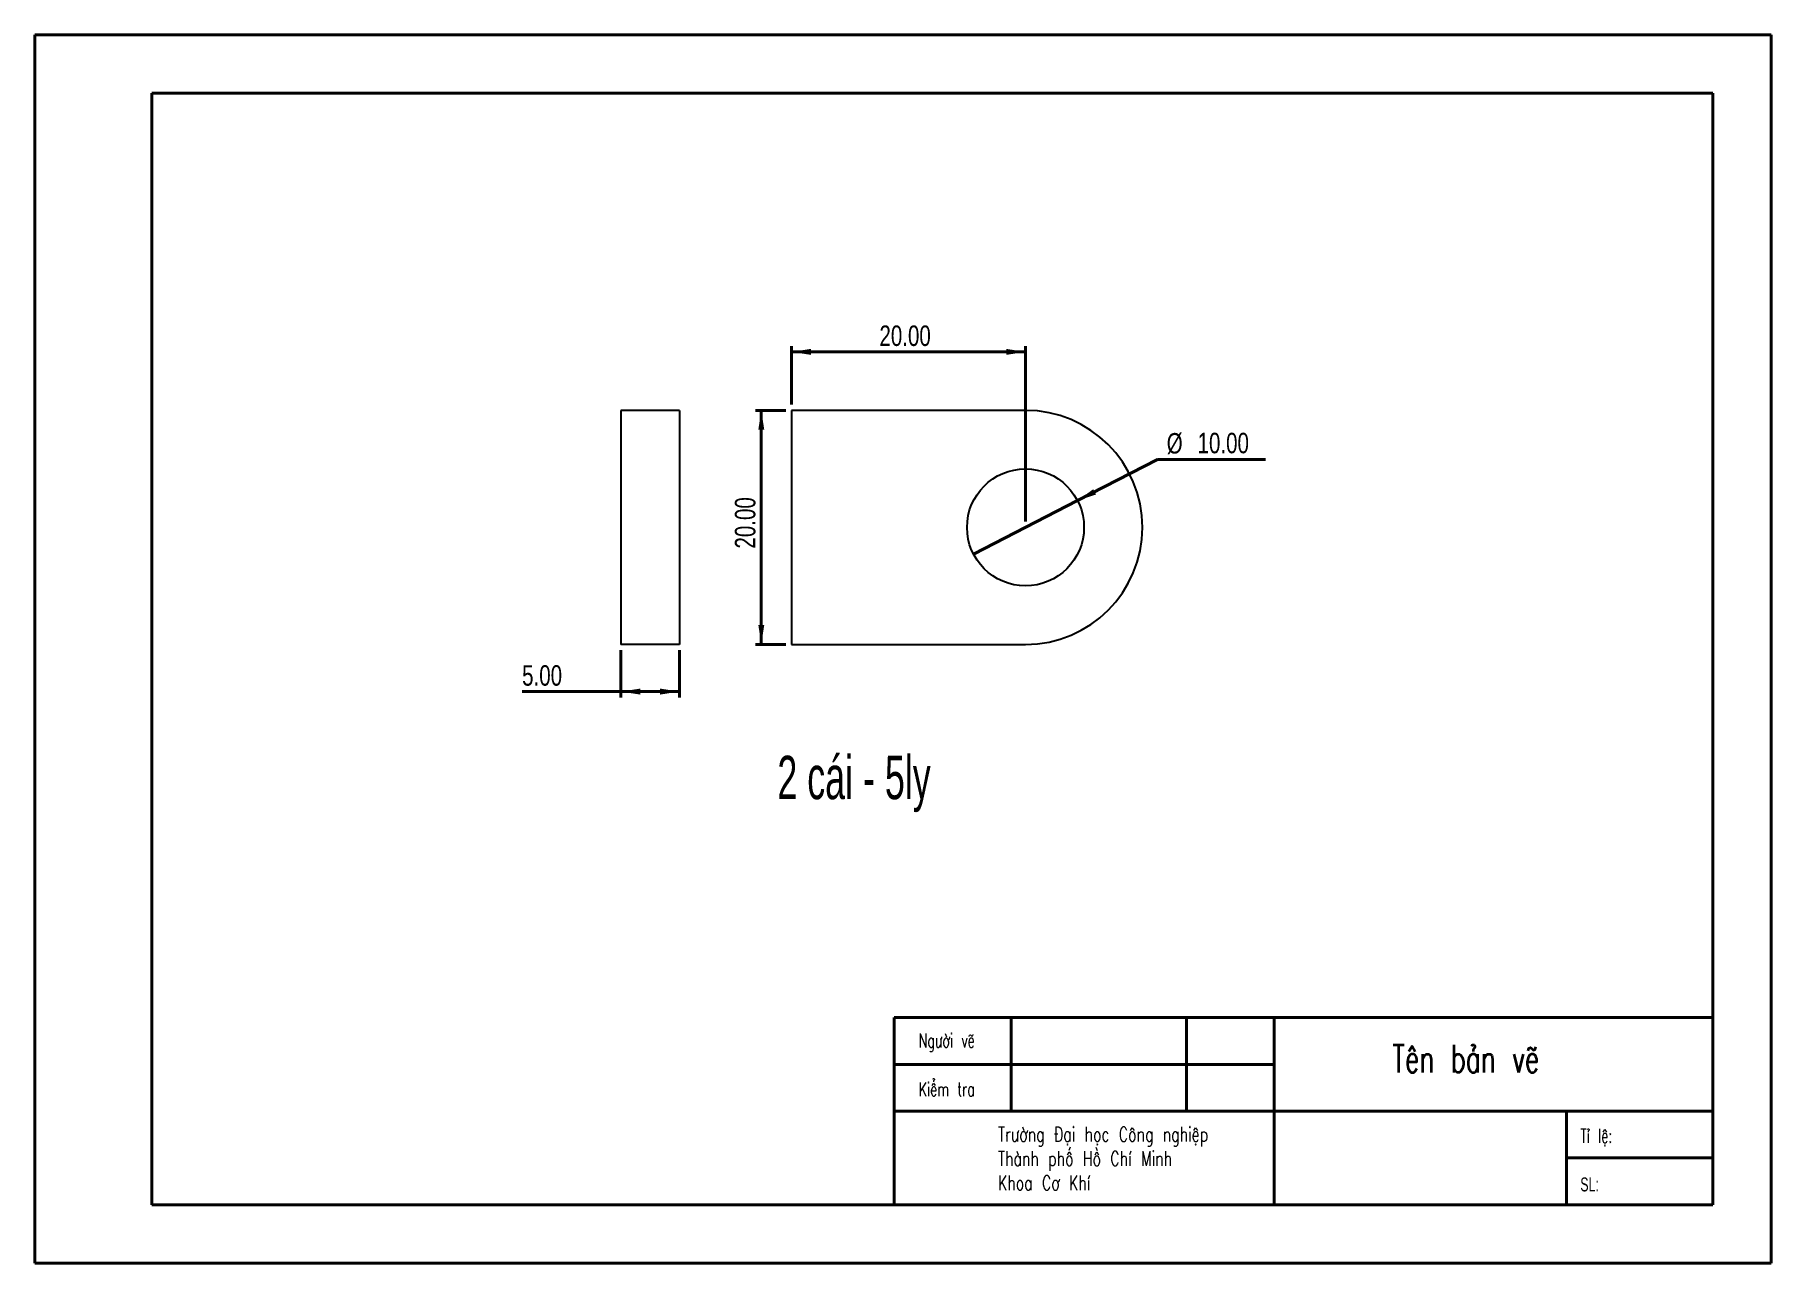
# Model space of a CAD drawing. Header units: millimetres. Extents: x 0 to 297, y 0 to 210.
import ezdxf

# ---------------------------------------------------------------- set-up
doc = ezdxf.new("R2010")
doc.units = ezdxf.units.MM
doc.layers.add('SLD-0', color=179, linetype='Continuous', lineweight=50)
doc.styles.add('SLDTEXTSTYLE0', font='TXT', dxfattribs={"width": 0.618545})
doc.styles.add('SLDTEXTSTYLE1', font='TXT', dxfattribs={"width": 0.663, "bigfont": 'bigfont'})
doc.styles.add('SLDTEXTSTYLE2', font='TXT', dxfattribs={"width": 0.710611, "bigfont": 'bigfont'})
doc.styles.add('SLDTEXTSTYLE3', font='TXT', dxfattribs={"width": 0.663})
doc.styles.add('SLDTEXTSTYLE4', font='TXT', dxfattribs={"width": 0.75})
doc.dimstyles.new('SLDDIMSTYLE0', dxfattribs={"dimtxt": 3.5, "dimasz": 3.302, "dimexe": 0, "dimexo": 0.0625, "dimgap": 0.875, "dimtad": 0, "dimtih": 1, "dimtoh": 1, "dimlfac": 0.5, "dimrnd": 1e-09, "dimzin": 4, "dimdsep": 46, "dimtxsty": 'SLDTEXTSTYLE4', "dimblk1": 'NONE', "dimsah": 1, "dimcen": 0, "dimadec": 0, "dimazin": 1, "dimtfac": 1, "dimtmove": 0, "dimatfit": 3, "dimldrblk": 'NONE', "dimfxl": 0, "dimfrac": 2, "dimtolj": 1, "dimtzin": 12, "dimarcsym": 0})
doc.dimstyles.new('SLDDIMSTYLE1', dxfattribs={"dimtxt": 3.5, "dimasz": 3.302, "dimexe": 0, "dimexo": 0.0625, "dimgap": 0.875, "dimtad": 1, "dimlfac": 0.5, "dimrnd": 1e-09, "dimzin": 4, "dimdsep": 46, "dimtxsty": 'SLDTEXTSTYLE4', "dimsah": 1, "dimcen": 0.09, "dimadec": 0, "dimazin": 1, "dimtfac": 1, "dimtofl": 0, "dimtmove": 0, "dimatfit": 3, "dimfxl": 0, "dimfrac": 2, "dimtolj": 1, "dimtzin": 12, "dimarcsym": 0})

# ---------------------------------------------------------------- blocks, each defined once
blk = doc.blocks.new('_D')
at = {"layer": 'SLD-0'}
for p, q in [((178.34, 130.36), (192.02, 137.4)), ((192.02, 137.4), (210.52, 137.4)), ((160.56, 121.21), (178.34, 130.36))]:
    blk.add_line(p, q, dxfattribs=at)
blk.add_solid([(178.34, 130.36), (181.51, 131.42), (181.05, 132.32)], dxfattribs=at)
at = {"layer": 'SLD-0', "char_height": 3.5, "attachment_point": 1, "style": 'SLDTEXTSTYLE4'}
for s, insert in [('%%c', (193.6, 141.91)), ('10.00', (198.88, 141.96))]:
    blk.add_mtext(s, dxfattribs=dict(at, insert=insert))
blk = doc.blocks.new('_None')
blk = doc.blocks.new('_D_1')
at = {"layer": 'SLD-0'}
for p, q in [((128.45, 145.79), (123.26, 145.79)), ((124.26, 145.79), (124.26, 105.79)), ((128.45, 105.79), (123.26, 105.79))]:
    blk.add_line(p, q, dxfattribs=at)
for points in [[(124.26, 145.79), (123.76, 142.49), (124.77, 142.49)], [(124.26, 105.79), (124.77, 109.09), (123.76, 109.09)]]:
    blk.add_solid(points, dxfattribs=at)
at = {"layer": 'SLD-0', "insert": (119.75, 122.17), "char_height": 3.5, "attachment_point": 1, "rotation": 90, "style": 'SLDTEXTSTYLE4'}
blk.add_mtext('20.00', dxfattribs=at)
blk = doc.blocks.new('_D_2')
at = {"layer": 'SLD-0'}
for p, q in [((129.45, 146.79), (129.45, 156.79)), ((129.45, 155.79), (169.45, 155.79)), ((169.45, 126.79), (169.45, 156.79))]:
    blk.add_line(p, q, dxfattribs=at)
for points in [[(129.45, 155.79), (132.75, 155.28), (132.75, 156.3)], [(169.45, 155.79), (166.15, 156.3), (166.15, 155.28)]]:
    blk.add_solid(points, dxfattribs=at)
at = {"layer": 'SLD-0', "insert": (144.47, 160.3), "char_height": 3.5, "attachment_point": 1, "style": 'SLDTEXTSTYLE4'}
blk.add_mtext('20.00', dxfattribs=at)
blk = doc.blocks.new('_D_3')
at = {"layer": 'SLD-0'}
for p, q in [((100.25, 104.79), (100.25, 96.72)), ((110.25, 104.79), (110.25, 96.72)), ((100.25, 97.72), (83.36, 97.72)), ((110.25, 97.72), (100.25, 97.72))]:
    blk.add_line(p, q, dxfattribs=at)
for points in [[(100.25, 97.72), (103.55, 97.21), (103.55, 98.23)], [(110.25, 97.72), (106.95, 98.23), (106.95, 97.21)]]:
    blk.add_solid(points, dxfattribs=at)
at = {"layer": 'SLD-0', "insert": (83.36, 102.23), "char_height": 3.5, "attachment_point": 1, "style": 'SLDTEXTSTYLE4'}
blk.add_mtext('5.00', dxfattribs=at)

msp = doc.modelspace()

# ---------------------------------------------------------------- linework, layer by layer
at = {"color": 7, "linetype": 'Continuous', "lineweight": 35}
for p, q in [((100.248, 145.788), (100.248, 105.788)), ((110.248, 145.788), (100.248, 145.788)), ((110.248, 145.788), (110.248, 105.788)), ((129.451, 145.788), (129.451, 105.788)), ((169.451, 145.788), (129.451, 145.788)), ((110.248, 105.788), (100.248, 105.788)), ((129.451, 105.788), (169.451, 105.788))]:
    msp.add_line(p, q, dxfattribs=at)
msp.add_circle((169.451, 125.788), 10, dxfattribs=at)
msp.add_arc((169.451, 125.788), 20, 270, 90, dxfattribs=at)
at = {"layer": 'SLD-0'}
for p, q in [((-0.001, 210), (296.999, 210)), ((-0.001, 0), (-0.001, 210)), ((296.999, 210), (296.999, 0)), ((19.999, 200), (19.999, 10)), ((286.999, 200), (19.999, 200)), ((286.999, 10), (286.999, 200)), ((146.999, 42), (146.999, 10)), ((286.999, 42), (146.999, 42)), ((166.999, 42), (166.999, 26)), ((196.999, 42), (196.999, 26)), ((211.999, 42), (211.999, 10)), ((211.999, 34), (146.999, 34)), ((286.999, 26), (146.999, 26)), ((261.999, 26), (261.999, 10)), ((286.999, 18), (261.999, 18)), ((19.999, 10), (286.999, 10)), ((296.999, 0), (-0.001, 0))]:
    msp.add_line(p, q, dxfattribs=at)

# ---------------------------------------------------------------- texts
at = {"layer": 'SLD-0', "attachment_point": 1}
for s, insert, char_height, style in [('2 cái - 5ly', (127.015, 86.745), 7.40833, 'SLDTEXTSTYLE0'), ('Người vẽ', (151.17, 39.29), 2.3813, 'SLDTEXTSTYLE1'), ('Tên bản vẽ', (232.185, 37.356), 4.7625, 'SLDTEXTSTYLE1'), ('Kiểm tra', (151.17, 30.924), 2.3813, 'SLDTEXTSTYLE1'), ('Trường Đại học Công nghiệp', (164.733, 23.295), 2.5, 'SLDTEXTSTYLE2'), ('Tỉ lệ:', (264.344, 22.959), 2.3813, 'SLDTEXTSTYLE1'), ('Thành phố Hồ Chí Minh', (164.733, 19.145), 2.5, 'SLDTEXTSTYLE2'), ('Khoa Cơ Khí', (164.733, 14.995), 2.5, 'SLDTEXTSTYLE2'), ('SL:', (264.344, 14.659), 2.3813, 'SLDTEXTSTYLE3')]:
    msp.add_mtext(s, dxfattribs=dict(at, insert=insert, char_height=char_height, style=style))

# ---------------------------------------------------------------- dimensions: what is measured, and where the dimension line sits
at = {"layer": 'SLD-0'}
for base, p1, p2, picture, middle in [((169.451, 155.788), (129.451, 145.788), (169.451, 125.788), '_D_2', (150.285, 155.788)), ((100.248, 97.718), (110.248, 105.788), (100.248, 105.788), '_D_3', (87.888, 97.718))]:
    dim = msp.add_linear_dim(base=base, p1=p1, p2=p2, dimstyle='SLDDIMSTYLE1', dxfattribs=at)
    dim.commit()
    dim.dimension.update_dxf_attribs({"geometry": picture, "text_midpoint": middle, "dimtype": 160})
dim = msp.add_linear_dim(base=(124.264, 105.788), p1=(129.451, 145.788), p2=(129.451, 105.788), angle=90, dimstyle='SLDDIMSTYLE1', dxfattribs=at)
dim.commit()
dim.dimension.update_dxf_attribs({"geometry": '_D_1', "text_midpoint": (124.264, 127.987), "dimtype": 160})
dim = msp.add_diameter_dim_2p(p1=(160.558, 121.213), p2=(178.343, 130.362), dimstyle='SLDDIMSTYLE0', dxfattribs=at)
dim.commit()
dim.dimension.update_dxf_attribs({"geometry": '_D', "text_midpoint": (202.061, 140.201), "dimtype": 163})

doc.saveas('drawing.dxf')
